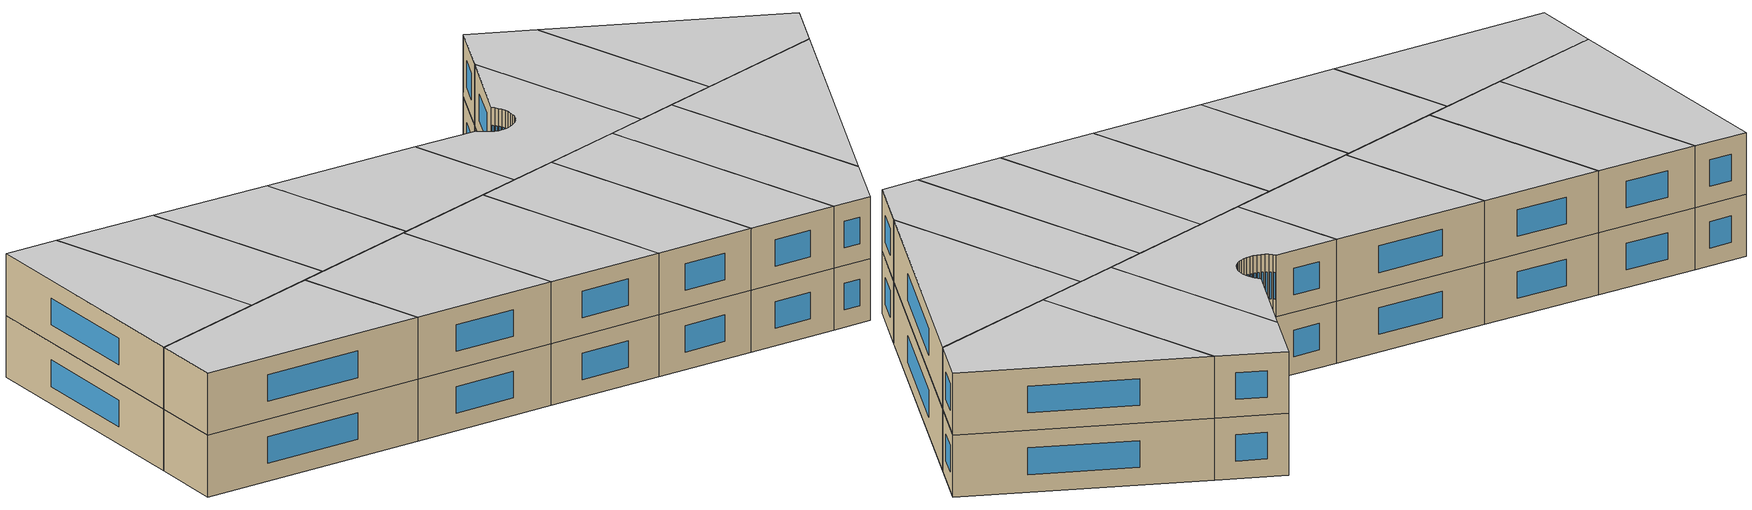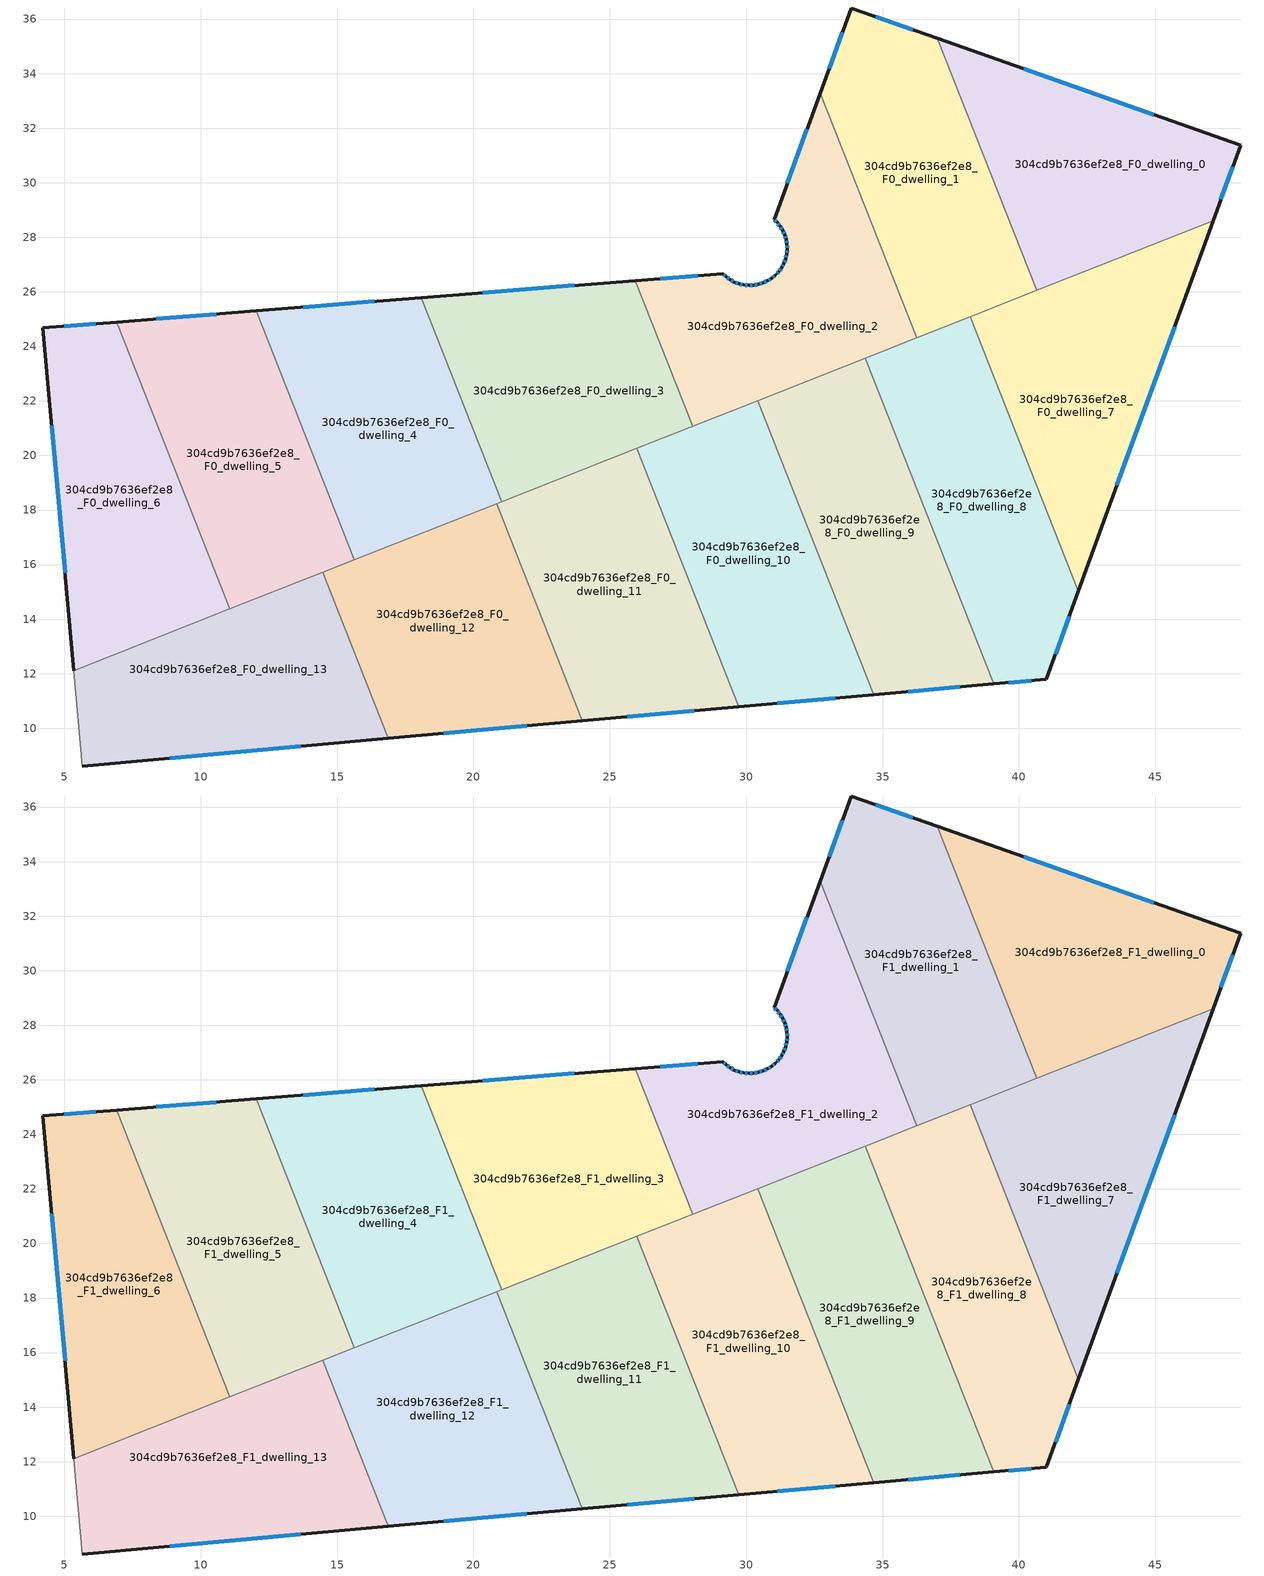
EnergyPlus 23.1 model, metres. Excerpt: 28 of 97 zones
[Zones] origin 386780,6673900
304cd9b7636ef2e8_F0_dwelling_0
 floor ground (EU_floor_Construction): 48.13,31.37 47.12,28.61 40.65,26.05 37,35.29 z0
 wall outside (EU_wall_Construction): 47.12,28.61 48.13,31.37 37,35.29 z0:3
 wall to 304cd9b7636ef2e8_F0_dwelling_1 (EU_wall_Construction): 37,35.29 40.65,26.05 z0:3
 wall to 304cd9b7636ef2e8_F0_dwelling_7 (EU_wall_Construction): 40.65,26.05 47.12,28.61 z0:3
 window (EU_Window_Construction): 44.95,32.49 40.18,34.17 / 47.41,29.4 47.84,30.58 z0.86:2.14
304cd9b7636ef2e8_F0_dwelling_1
 floor ground (EU_floor_Construction): 37,35.29 40.65,26.05 36.25,24.32 32.71,33.28 33.85,36.41 z0
 wall outside (EU_wall_Construction): 37,35.29 33.85,36.41 32.71,33.28 z0:3
 wall to 304cd9b7636ef2e8_F0_dwelling_2 (EU_wall_Construction): 32.71,33.28 36.25,24.32 z0:3
 wall to 304cd9b7636ef2e8_F0_dwelling_8 (EU_wall_Construction): 36.25,24.32 38.21,25.09 z0:3
 wall to 304cd9b7636ef2e8_F0_dwelling_7 (EU_wall_Construction): 38.21,25.09 40.65,26.05 z0:3
 window (EU_Window_Construction): 33.53,35.51 33.04,34.17 / 36.1,35.61 34.75,36.09 z0.86:2.14
304cd9b7636ef2e8_F0_dwelling_10
 floor ground (EU_floor_Construction): 30.42,22.01 34.68,11.23 29.74,10.78 25.99,20.26 z0
 wall outside (EU_wall_Construction): 29.74,10.78 34.68,11.23 z0:3
 wall to 304cd9b7636ef2e8_F0_dwelling_9 (EU_wall_Construction): 34.68,11.23 30.42,22.01 z0:3
 wall to 304cd9b7636ef2e8_F0_dwelling_11 (EU_wall_Construction): 25.99,20.26 29.74,10.78 z0:3
 wall to 304cd9b7636ef2e8_F0_dwelling_3 (EU_wall_Construction): 30.42,22.01 25.99,20.26 z0:3
 window (EU_Window_Construction): 31.15,10.91 33.27,11.1 z0.86:2.14
304cd9b7636ef2e8_F0_dwelling_11
 floor ground (EU_floor_Construction): 25.99,20.26 29.74,10.78 24,10.26 20.85,18.23 z0
 wall outside (EU_wall_Construction): 24,10.26 29.74,10.78 z0:3
 wall to 304cd9b7636ef2e8_F0_dwelling_12 (EU_wall_Construction): 20.85,18.23 24,10.26 z0:3
 wall to 304cd9b7636ef2e8_F0_dwelling_4 (EU_wall_Construction): 21.04,18.31 20.85,18.23 z0:3
 wall to 304cd9b7636ef2e8_F0_dwelling_3 (EU_wall_Construction): 25.99,20.26 21.04,18.31 z0:3
 window (EU_Window_Construction): 25.64,10.41 28.1,10.63 z0.86:2.14
304cd9b7636ef2e8_F0_dwelling_12
 floor ground (EU_floor_Construction): 20.85,18.23 24,10.26 16.87,9.62 14.47,15.71 z0
 wall outside (EU_wall_Construction): 16.87,9.62 24,10.26 z0:3
 wall to 304cd9b7636ef2e8_F0_dwelling_13 (EU_wall_Construction): 14.47,15.71 16.87,9.62 z0:3
 wall to 304cd9b7636ef2e8_F0_dwelling_5 (EU_wall_Construction): 15.64,16.18 14.47,15.71 z0:3
 wall to 304cd9b7636ef2e8_F0_dwelling_4 (EU_wall_Construction): 20.85,18.23 15.64,16.18 z0:3
 window (EU_Window_Construction): 18.91,9.81 21.96,10.08 z0.86:2.14
304cd9b7636ef2e8_F0_dwelling_13
 floor ground (EU_floor_Construction): 14.47,15.71 16.87,9.62 5.67,8.61 5.35,12.11 z0
 wall outside (EU_wall_Construction): 5.67,8.61 16.87,9.62 z0:3
 wall adiabatic (EU_wall_Construction): 5.35,12.11 5.67,8.61 z0:3
 wall to 304cd9b7636ef2e8_F0_dwelling_6 (EU_wall_Construction): 11.07,14.37 5.35,12.11 z0:3
 wall to 304cd9b7636ef2e8_F0_dwelling_5 (EU_wall_Construction): 14.47,15.71 11.07,14.37 z0:3
 window (EU_Window_Construction): 8.87,8.9 13.67,9.34 z0.86:2.14
304cd9b7636ef2e8_F0_dwelling_2
 floor ground (EU_floor_Construction): 32.71,33.28 36.25,24.32 28.05,21.08 25.94,26.41 29.14,26.67 29.27,26.54 29.41,26.44 29.57,26.36 29.74,26.29 29.91,26.25 30.09,26.24 30.27,26.24 30.45,26.27 30.62,26.33 30.78,26.4 30.93,26.5 31.07,26.61 31.12,26.66 31.2,26.74 31.3,26.88 31.38,27.04 31.45,27.21 31.49,27.39 31.5,27.56 31.5,27.74 31.47,27.92 31.41,28.09 31.34,28.25 31.25,28.41 31.13,28.54 31.02,28.65 z0
 wall outside (EU_wall_Construction): 32.71,33.28 31.02,28.65 31.13,28.54 31.25,28.41 31.34,28.25 31.41,28.09 31.47,27.92 31.5,27.74 31.5,27.56 31.49,27.39 31.45,27.21 31.38,27.04 31.3,26.88 31.2,26.74 31.12,26.66 31.07,26.61 30.93,26.5 30.78,26.4 30.62,26.33 30.45,26.27 30.27,26.24 30.09,26.24 29.91,26.25 29.74,26.29 29.57,26.36 29.41,26.44 29.27,26.54 29.14,26.67 25.94,26.41 z0:3
 wall to 304cd9b7636ef2e8_F0_dwelling_3 (EU_wall_Construction): 25.94,26.41 28.05,21.08 30.42,22.01 z0:3
 wall to 304cd9b7636ef2e8_F0_dwelling_9 (EU_wall_Construction): 30.42,22.01 34.37,23.57 z0:3
 wall to 304cd9b7636ef2e8_F0_dwelling_8 (EU_wall_Construction): 34.37,23.57 36.25,24.32 z0:3
 window (EU_Window_Construction): 30.04,26.24 29.97,26.25 / 30.22,26.24 30.14,26.24 / 30.4,26.26 30.32,26.25 / 30.57,26.31 30.5,26.29 / 30.74,26.38 30.67,26.35 / 30.89,26.47 30.83,26.43 / 31.03,26.58 30.97,26.53 / 31.18,26.72 31.15,26.68 / 31.27,26.84 31.22,26.78 / 31.36,27 31.32,26.93 / 31.43,27.16 31.4,27.09 / 31.47,27.34 31.46,27.26 / 31.5,27.51 31.49,27.44 / 31.5,27.69 31.5,27.62 / 31.48,27.87 31.49,27.79 / 31.43,28.04 31.45,27.97 / 31.36,28.21 31.39,28.14 / 31.27,28.36 31.31,28.3 / 31.16,28.5 31.21,28.45 / 31.05,28.62 31.1,28.57 / 32.23,31.96 31.51,29.97 / 28.23,26.59 26.86,26.48 / 29.23,26.58 29.18,26.63 / 29.37,26.47 29.31,26.52 / 29.53,26.38 29.46,26.42 / 29.69,26.31 29.62,26.34 / 29.87,26.27 29.79,26.28 z0.86:2.14
304cd9b7636ef2e8_F0_dwelling_3
 floor ground (EU_floor_Construction): 30.42,22.01 21.04,18.31 18.09,25.79 25.94,26.41 28.05,21.08 z0
 wall outside (EU_wall_Construction): 25.94,26.41 18.09,25.79 z0:3
 wall to 304cd9b7636ef2e8_F0_dwelling_4 (EU_wall_Construction): 18.09,25.79 21.04,18.31 z0:3
 window (EU_Window_Construction): 23.7,26.23 20.34,25.96 z0.86:2.14
304cd9b7636ef2e8_F0_dwelling_4
 floor ground (EU_floor_Construction): 18.09,25.79 21.04,18.31 15.64,16.18 12.04,25.3 z0
 wall outside (EU_wall_Construction): 18.09,25.79 12.04,25.3 z0:3
 wall to 304cd9b7636ef2e8_F0_dwelling_5 (EU_wall_Construction): 12.04,25.3 15.64,16.18 z0:3
 window (EU_Window_Construction): 16.36,25.65 13.77,25.44 z0.86:2.14
304cd9b7636ef2e8_F0_dwelling_5
 floor ground (EU_floor_Construction): 12.04,25.3 15.64,16.18 11.07,14.37 6.92,24.89 z0
 wall outside (EU_wall_Construction): 12.04,25.3 6.92,24.89 z0:3
 wall to 304cd9b7636ef2e8_F0_dwelling_6 (EU_wall_Construction): 6.92,24.89 11.07,14.37 z0:3
 window (EU_Window_Construction): 10.57,25.18 8.38,25.01 z0.86:2.14
304cd9b7636ef2e8_F0_dwelling_6
 floor ground (EU_floor_Construction): 6.92,24.89 11.07,14.37 5.35,12.11 4.22,24.68 z0
 wall outside (EU_wall_Construction): 6.92,24.89 4.22,24.68 5.35,12.11 z0:3
 window (EU_Window_Construction): 4.54,21.09 5.03,15.7 / 6.15,24.83 4.99,24.74 z0.86:2.14
304cd9b7636ef2e8_F0_dwelling_7
 floor ground (EU_floor_Construction): 47.12,28.61 42.18,15.02 38.21,25.09 z0
 wall outside (EU_wall_Construction): 42.18,15.02 47.12,28.61 z0:3
 wall to 304cd9b7636ef2e8_F0_dwelling_8 (EU_wall_Construction): 38.21,25.09 42.18,15.02 z0:3
 window (EU_Window_Construction): 43.59,18.9 45.71,24.73 z0.86:2.14
304cd9b7636ef2e8_F0_dwelling_8
 floor ground (EU_floor_Construction): 38.21,25.09 42.18,15.02 41.01,11.8 39.09,11.62 34.37,23.57 z0
 wall outside (EU_wall_Construction): 39.09,11.62 41.01,11.8 42.18,15.02 z0:3
 wall to 304cd9b7636ef2e8_F0_dwelling_9 (EU_wall_Construction): 34.37,23.57 39.09,11.62 z0:3
 window (EU_Window_Construction): 41.34,12.72 41.85,14.1 / 39.63,11.67 40.46,11.75 z0.86:2.14
304cd9b7636ef2e8_F0_dwelling_9
 floor ground (EU_floor_Construction): 34.37,23.57 39.09,11.62 34.68,11.23 30.42,22.01 z0
 wall outside (EU_wall_Construction): 34.68,11.23 39.09,11.62 z0:3
 window (EU_Window_Construction): 35.94,11.34 37.83,11.51 z0.86:2.14
304cd9b7636ef2e8_F1_dwelling_0
 floor to 304cd9b7636ef2e8_F0_dwelling_0 (EU_floor_Construction): 48.13,31.37 47.12,28.61 40.65,26.05 37,35.29 z3
 wall outside (EU_wall_Construction): 47.12,28.61 48.13,31.37 37,35.29 z3:6
 wall to 304cd9b7636ef2e8_F1_dwelling_1 (EU_wall_Construction): 37,35.29 40.65,26.05 z3:6
 wall to 304cd9b7636ef2e8_F1_dwelling_7 (EU_wall_Construction): 40.65,26.05 47.12,28.61 z3:6
 window (EU_Window_Construction): 44.95,32.49 40.18,34.17 / 47.41,29.4 47.84,30.58 z3.86:5.14
 ceiling to 304cd9b7636ef2e8_F2_dwelling_0 (EU_floor_Construction): 47.12,28.61 48.13,31.37 37,35.29 40.65,26.05 z6
304cd9b7636ef2e8_F1_dwelling_1
 floor to 304cd9b7636ef2e8_F0_dwelling_1 (EU_floor_Construction): 37,35.29 40.65,26.05 36.25,24.32 32.71,33.28 33.85,36.41 z3
 wall outside (EU_wall_Construction): 37,35.29 33.85,36.41 32.71,33.28 z3:6
 wall to 304cd9b7636ef2e8_F1_dwelling_2 (EU_wall_Construction): 32.71,33.28 36.25,24.32 z3:6
 wall to 304cd9b7636ef2e8_F1_dwelling_8 (EU_wall_Construction): 36.25,24.32 38.21,25.09 z3:6
 wall to 304cd9b7636ef2e8_F1_dwelling_7 (EU_wall_Construction): 38.21,25.09 40.65,26.05 z3:6
 window (EU_Window_Construction): 33.53,35.51 33.04,34.17 / 36.1,35.61 34.75,36.09 z3.86:5.14
 ceiling to 304cd9b7636ef2e8_F2_dwelling_1 (EU_floor_Construction): 40.65,26.05 37,35.29 33.85,36.41 32.71,33.28 36.25,24.32 z6
304cd9b7636ef2e8_F1_dwelling_10
 floor to 304cd9b7636ef2e8_F0_dwelling_10 (EU_floor_Construction): 30.42,22.01 34.68,11.23 29.74,10.78 25.99,20.26 z3
 wall outside (EU_wall_Construction): 29.74,10.78 34.68,11.23 z3:6
 wall to 304cd9b7636ef2e8_F1_dwelling_9 (EU_wall_Construction): 34.68,11.23 30.42,22.01 z3:6
 wall to 304cd9b7636ef2e8_F1_dwelling_11 (EU_wall_Construction): 25.99,20.26 29.74,10.78 z3:6
 wall to 304cd9b7636ef2e8_F1_dwelling_3 (EU_wall_Construction): 30.42,22.01 25.99,20.26 z3:6
 window (EU_Window_Construction): 31.15,10.91 33.27,11.1 z3.86:5.14
 ceiling to 304cd9b7636ef2e8_F2_dwelling_10 (EU_floor_Construction): 34.68,11.23 30.42,22.01 25.99,20.26 29.74,10.78 z6
304cd9b7636ef2e8_F1_dwelling_11
 floor to 304cd9b7636ef2e8_F0_dwelling_11 (EU_floor_Construction): 25.99,20.26 29.74,10.78 24,10.26 20.85,18.23 z3
 wall outside (EU_wall_Construction): 24,10.26 29.74,10.78 z3:6
 wall to 304cd9b7636ef2e8_F1_dwelling_12 (EU_wall_Construction): 20.85,18.23 24,10.26 z3:6
 wall to 304cd9b7636ef2e8_F1_dwelling_4 (EU_wall_Construction): 21.04,18.31 20.85,18.23 z3:6
 wall to 304cd9b7636ef2e8_F1_dwelling_3 (EU_wall_Construction): 25.99,20.26 21.04,18.31 z3:6
 window (EU_Window_Construction): 25.64,10.41 28.1,10.63 z3.86:5.14
 ceiling to 304cd9b7636ef2e8_F2_dwelling_11 (EU_floor_Construction): 29.74,10.78 25.99,20.26 20.85,18.23 24,10.26 z6
304cd9b7636ef2e8_F1_dwelling_12
 floor to 304cd9b7636ef2e8_F0_dwelling_12 (EU_floor_Construction): 20.85,18.23 24,10.26 16.87,9.62 14.47,15.71 z3
 wall outside (EU_wall_Construction): 16.87,9.62 24,10.26 z3:6
 wall to 304cd9b7636ef2e8_F1_dwelling_13 (EU_wall_Construction): 14.47,15.71 16.87,9.62 z3:6
 wall to 304cd9b7636ef2e8_F1_dwelling_5 (EU_wall_Construction): 15.64,16.18 14.47,15.71 z3:6
 wall to 304cd9b7636ef2e8_F1_dwelling_4 (EU_wall_Construction): 20.85,18.23 15.64,16.18 z3:6
 window (EU_Window_Construction): 18.91,9.81 21.96,10.08 z3.86:5.14
 ceiling to 304cd9b7636ef2e8_F2_dwelling_12 (EU_floor_Construction): 24,10.26 20.85,18.23 14.47,15.71 16.87,9.62 z6
304cd9b7636ef2e8_F1_dwelling_13
 floor to 304cd9b7636ef2e8_F0_dwelling_13 (EU_floor_Construction): 14.47,15.71 16.87,9.62 5.67,8.61 5.35,12.11 z3
 wall outside (EU_wall_Construction): 5.67,8.61 16.87,9.62 z3:6
 wall adiabatic (EU_wall_Construction): 5.35,12.11 5.67,8.61 z3:6
 wall to 304cd9b7636ef2e8_F1_dwelling_6 (EU_wall_Construction): 11.07,14.37 5.35,12.11 z3:6
 wall to 304cd9b7636ef2e8_F1_dwelling_5 (EU_wall_Construction): 14.47,15.71 11.07,14.37 z3:6
 window (EU_Window_Construction): 8.87,8.9 13.67,9.34 z3.86:5.14
 ceiling to 304cd9b7636ef2e8_F2_dwelling_13 (EU_floor_Construction): 16.87,9.62 14.47,15.71 5.35,12.11 5.67,8.61 z6
304cd9b7636ef2e8_F1_dwelling_2
 floor to 304cd9b7636ef2e8_F0_dwelling_2 (EU_floor_Construction): 32.71,33.28 36.25,24.32 28.05,21.08 25.94,26.41 29.14,26.67 29.27,26.54 29.41,26.44 29.57,26.36 29.74,26.29 29.91,26.25 30.09,26.24 30.27,26.24 30.45,26.27 30.62,26.33 30.78,26.4 30.93,26.5 31.07,26.61 31.12,26.66 31.2,26.74 31.3,26.88 31.38,27.04 31.45,27.21 31.49,27.39 31.5,27.56 31.5,27.74 31.47,27.92 31.41,28.09 31.34,28.25 31.25,28.41 31.13,28.54 31.02,28.65 z3
 wall outside (EU_wall_Construction): 32.71,33.28 31.02,28.65 31.13,28.54 31.25,28.41 31.34,28.25 31.41,28.09 31.47,27.92 31.5,27.74 31.5,27.56 31.49,27.39 31.45,27.21 31.38,27.04 31.3,26.88 31.2,26.74 31.12,26.66 31.07,26.61 30.93,26.5 30.78,26.4 30.62,26.33 30.45,26.27 30.27,26.24 30.09,26.24 29.91,26.25 29.74,26.29 29.57,26.36 29.41,26.44 29.27,26.54 29.14,26.67 25.94,26.41 z3:6
 wall to 304cd9b7636ef2e8_F1_dwelling_3 (EU_wall_Construction): 25.94,26.41 28.05,21.08 30.42,22.01 z3:6
 wall to 304cd9b7636ef2e8_F1_dwelling_9 (EU_wall_Construction): 30.42,22.01 34.37,23.57 z3:6
 wall to 304cd9b7636ef2e8_F1_dwelling_8 (EU_wall_Construction): 34.37,23.57 36.25,24.32 z3:6
 window (EU_Window_Construction): 30.04,26.24 29.97,26.25 / 30.22,26.24 30.14,26.24 / 30.4,26.26 30.32,26.25 / 30.57,26.31 30.5,26.29 / 30.74,26.38 30.67,26.35 / 30.89,26.47 30.83,26.43 / 31.03,26.58 30.97,26.53 / 31.18,26.72 31.15,26.68 / 31.27,26.84 31.22,26.78 / 31.36,27 31.32,26.93 / 31.43,27.16 31.4,27.09 / 31.47,27.34 31.46,27.26 / 31.5,27.51 31.49,27.44 / 31.5,27.69 31.5,27.62 / 31.48,27.87 31.49,27.79 / 31.43,28.04 31.45,27.97 / 31.36,28.21 31.39,28.14 / 31.27,28.36 31.31,28.3 / 31.16,28.5 31.21,28.45 / 31.05,28.62 31.1,28.57 / 32.23,31.96 31.51,29.97 / 28.23,26.59 26.86,26.48 / 29.23,26.58 29.18,26.63 / 29.37,26.47 29.31,26.52 / 29.53,26.38 29.46,26.42 / 29.69,26.31 29.62,26.34 / 29.87,26.27 29.79,26.28 z3.86:5.14
 ceiling to 304cd9b7636ef2e8_F2_dwelling_2 (EU_floor_Construction): 36.25,24.32 32.71,33.28 31.02,28.65 31.13,28.54 31.25,28.41 31.34,28.25 31.41,28.09 31.47,27.92 31.5,27.74 31.5,27.56 31.49,27.39 31.45,27.21 31.38,27.04 31.3,26.88 31.2,26.74 31.12,26.66 31.07,26.61 30.93,26.5 30.78,26.4 30.62,26.33 30.45,26.27 30.27,26.24 30.09,26.24 29.91,26.25 29.74,26.29 29.57,26.36 29.41,26.44 29.27,26.54 29.14,26.67 25.94,26.41 28.05,21.08 z6
304cd9b7636ef2e8_F1_dwelling_3
 floor to 304cd9b7636ef2e8_F0_dwelling_3 (EU_floor_Construction): 30.42,22.01 21.04,18.31 18.09,25.79 25.94,26.41 28.05,21.08 z3
 wall outside (EU_wall_Construction): 25.94,26.41 18.09,25.79 z3:6
 wall to 304cd9b7636ef2e8_F1_dwelling_4 (EU_wall_Construction): 18.09,25.79 21.04,18.31 z3:6
 window (EU_Window_Construction): 23.7,26.23 20.34,25.96 z3.86:5.14
 ceiling to 304cd9b7636ef2e8_F2_dwelling_3 (EU_floor_Construction): 28.05,21.08 25.94,26.41 18.09,25.79 21.04,18.31 30.42,22.01 z6
304cd9b7636ef2e8_F1_dwelling_4
 floor to 304cd9b7636ef2e8_F0_dwelling_4 (EU_floor_Construction): 18.09,25.79 21.04,18.31 15.64,16.18 12.04,25.3 z3
 wall outside (EU_wall_Construction): 18.09,25.79 12.04,25.3 z3:6
 wall to 304cd9b7636ef2e8_F1_dwelling_5 (EU_wall_Construction): 12.04,25.3 15.64,16.18 z3:6
 window (EU_Window_Construction): 16.36,25.65 13.77,25.44 z3.86:5.14
 ceiling to 304cd9b7636ef2e8_F2_dwelling_4 (EU_floor_Construction): 21.04,18.31 18.09,25.79 12.04,25.3 15.64,16.18 z6
304cd9b7636ef2e8_F1_dwelling_5
 floor to 304cd9b7636ef2e8_F0_dwelling_5 (EU_floor_Construction): 12.04,25.3 15.64,16.18 11.07,14.37 6.92,24.89 z3
 wall outside (EU_wall_Construction): 12.04,25.3 6.92,24.89 z3:6
 wall to 304cd9b7636ef2e8_F1_dwelling_6 (EU_wall_Construction): 6.92,24.89 11.07,14.37 z3:6
 window (EU_Window_Construction): 10.57,25.18 8.38,25.01 z3.86:5.14
 ceiling to 304cd9b7636ef2e8_F2_dwelling_5 (EU_floor_Construction): 15.64,16.18 12.04,25.3 6.92,24.89 11.07,14.37 z6
304cd9b7636ef2e8_F1_dwelling_6
 floor to 304cd9b7636ef2e8_F0_dwelling_6 (EU_floor_Construction): 6.92,24.89 11.07,14.37 5.35,12.11 4.22,24.68 z3
 wall outside (EU_wall_Construction): 6.92,24.89 4.22,24.68 5.35,12.11 z3:6
 window (EU_Window_Construction): 4.54,21.09 5.03,15.7 / 6.15,24.83 4.99,24.74 z3.86:5.14
 ceiling to 304cd9b7636ef2e8_F2_dwelling_6 (EU_floor_Construction): 11.07,14.37 6.92,24.89 4.22,24.68 5.35,12.11 z6
304cd9b7636ef2e8_F1_dwelling_7
 floor to 304cd9b7636ef2e8_F0_dwelling_7 (EU_floor_Construction): 47.12,28.61 42.18,15.02 38.21,25.09 z3
 wall outside (EU_wall_Construction): 42.18,15.02 47.12,28.61 z3:6
 wall to 304cd9b7636ef2e8_F1_dwelling_8 (EU_wall_Construction): 38.21,25.09 42.18,15.02 z3:6
 window (EU_Window_Construction): 43.59,18.9 45.71,24.73 z3.86:5.14
 ceiling to 304cd9b7636ef2e8_F2_dwelling_7 (EU_floor_Construction): 42.18,15.02 47.12,28.61 38.21,25.09 z6
304cd9b7636ef2e8_F1_dwelling_8
 floor to 304cd9b7636ef2e8_F0_dwelling_8 (EU_floor_Construction): 38.21,25.09 42.18,15.02 41.01,11.8 39.09,11.62 34.37,23.57 z3
 wall outside (EU_wall_Construction): 39.09,11.62 41.01,11.8 42.18,15.02 z3:6
 wall to 304cd9b7636ef2e8_F1_dwelling_9 (EU_wall_Construction): 34.37,23.57 39.09,11.62 z3:6
 window (EU_Window_Construction): 41.34,12.72 41.85,14.1 / 39.63,11.67 40.46,11.75 z3.86:5.14
 ceiling to 304cd9b7636ef2e8_F2_dwelling_8 (EU_floor_Construction): 41.01,11.8 42.18,15.02 38.21,25.09 34.37,23.57 39.09,11.62 z6
304cd9b7636ef2e8_F1_dwelling_9
 floor to 304cd9b7636ef2e8_F0_dwelling_9 (EU_floor_Construction): 34.37,23.57 39.09,11.62 34.68,11.23 30.42,22.01 z3
 wall outside (EU_wall_Construction): 34.68,11.23 39.09,11.62 z3:6
 window (EU_Window_Construction): 35.94,11.34 37.83,11.51 z3.86:5.14
 ceiling to 304cd9b7636ef2e8_F2_dwelling_9 (EU_floor_Construction): 39.09,11.62 34.37,23.57 30.42,22.01 34.68,11.23 z6
[Building]
EU S2 Campaign: North Axis=0; Terrain=City; Solar Distribution=FullExterior
[Site:Location]
Helsinki-Vantaa.AP: Latitude=60.317; Longitude=24.963; Time Zone=2; Elevation=54.6
[SizingPeriod:WeatherFileDays]
AnnualSizingPeriod: Begin Month=1; Begin Day of Month=1; End Month=12; End Day of Month=31; Day of Week for Start Day=Monday; Use Weather File Daylight Saving Period=No; Use Weather File Rain and Snow Indicators=No
[MATERIAL]
EU_InternalMass_Material: Roughness=MediumRough; Thickness=0.1; Conductivity=1; Density=1800; Specific Heat=900; Thermal Absorptance=0.9; Solar Absorptance=0.7; Visible Absorptance=0.7
[MATERIAL:NOMASS] Roughness=MediumRough; Thermal Absorptance=0.9; Solar Absorptance=0.7; Visible Absorptance=0.7
Name | Thermal Resistance
EU_wall_NoMass | 1.10183
EU_floor_NoMass | 1.70606
[WINDOWMATERIAL:SIMPLEGLAZINGSYSTEM]
EU_Window_SimpleGlazing: UFactor=3.11035; Solar Heat Gain Coefficient=0.8; Visible Transmittance=0.8
[CONSTRUCTION]
EU_wall_Construction: EU_wall_NoMass
EU_floor_Construction: EU_floor_NoMass
EU_Window_Construction: EU_Window_SimpleGlazing
EU_InternalMass_Construction: EU_InternalMass_Material
[ZONE] Type=1; Multiplier=1; Ceiling Height=autocalculate; Floor Area=autocalculate; Part of Total Floor Area=Yes
Name | Volume
304cd9b7636ef2e8_F0_dwelling_0; 304cd9b7636ef2e8_F1_dwelling_0 | 155.597
304cd9b7636ef2e8_F0_dwelling_1; 304cd9b7636ef2e8_F1_dwelling_1 | 155.562
304cd9b7636ef2e8_F0_dwelling_10; 304cd9b7636ef2e8_F1_dwelling_10; 304cd9b7636ef2e8_F0_dwelling_11; 304cd9b7636ef2e8_F1_dwelling_11 | 155.574
304cd9b7636ef2e8_F0_dwelling_12; 304cd9b7636ef2e8_F1_dwelling_12 | 155.595
304cd9b7636ef2e8_F0_dwelling_13; 304cd9b7636ef2e8_F1_dwelling_13; 304cd9b7636ef2e8_F0_dwelling_4; 304cd9b7636ef2e8_F1_dwelling_4 | 155.571
304cd9b7636ef2e8_F0_dwelling_2; 304cd9b7636ef2e8_F1_dwelling_2 | 155.565
304cd9b7636ef2e8_F0_dwelling_3; 304cd9b7636ef2e8_F1_dwelling_3; 304cd9b7636ef2e8_F0_dwelling_7; 304cd9b7636ef2e8_F1_dwelling_7 | 155.598
304cd9b7636ef2e8_F0_dwelling_5; 304cd9b7636ef2e8_F1_dwelling_5 | 155.585
304cd9b7636ef2e8_F0_dwelling_6; 304cd9b7636ef2e8_F1_dwelling_6 | 155.581
304cd9b7636ef2e8_F0_dwelling_8; 304cd9b7636ef2e8_F1_dwelling_8 | 155.556
304cd9b7636ef2e8_F0_dwelling_9; 304cd9b7636ef2e8_F1_dwelling_9 | 155.594
[INTERNALMASS] Construction=EU_InternalMass_Construction
Name | Zone or ZoneList | Surface Area
304cd9b7636ef2e8_F0_dwelling_0_EU_InternalMass | 304cd9b7636ef2e8_F0_dwelling_0 | 51.8656
304cd9b7636ef2e8_F0_dwelling_1_EU_InternalMass | 304cd9b7636ef2e8_F0_dwelling_1 | 51.8542
304cd9b7636ef2e8_F0_dwelling_2_EU_InternalMass | 304cd9b7636ef2e8_F0_dwelling_2 | 51.8551
304cd9b7636ef2e8_F0_dwelling_3_EU_InternalMass | 304cd9b7636ef2e8_F0_dwelling_3 | 51.8666
304cd9b7636ef2e8_F0_dwelling_4_EU_InternalMass | 304cd9b7636ef2e8_F0_dwelling_4 | 51.8569
304cd9b7636ef2e8_F0_dwelling_5_EU_InternalMass | 304cd9b7636ef2e8_F0_dwelling_5 | 51.8614
304cd9b7636ef2e8_F0_dwelling_6_EU_InternalMass | 304cd9b7636ef2e8_F0_dwelling_6 | 51.8604
304cd9b7636ef2e8_F0_dwelling_7_EU_InternalMass | 304cd9b7636ef2e8_F0_dwelling_7 | 51.866
304cd9b7636ef2e8_F0_dwelling_8_EU_InternalMass | 304cd9b7636ef2e8_F0_dwelling_8 | 51.8522
304cd9b7636ef2e8_F0_dwelling_9_EU_InternalMass | 304cd9b7636ef2e8_F0_dwelling_9 | 51.865
304cd9b7636ef2e8_F0_dwelling_10_EU_InternalMass | 304cd9b7636ef2e8_F0_dwelling_10 | 51.8577
304cd9b7636ef2e8_F0_dwelling_11_EU_InternalMass | 304cd9b7636ef2e8_F0_dwelling_11 | 51.8579
304cd9b7636ef2e8_F0_dwelling_12_EU_InternalMass | 304cd9b7636ef2e8_F0_dwelling_12 | 51.8647
304cd9b7636ef2e8_F0_dwelling_13_EU_InternalMass | 304cd9b7636ef2e8_F0_dwelling_13 | 51.8572
304cd9b7636ef2e8_F1_dwelling_0_EU_InternalMass | 304cd9b7636ef2e8_F1_dwelling_0 | 51.8656
304cd9b7636ef2e8_F1_dwelling_1_EU_InternalMass | 304cd9b7636ef2e8_F1_dwelling_1 | 51.8542
304cd9b7636ef2e8_F1_dwelling_2_EU_InternalMass | 304cd9b7636ef2e8_F1_dwelling_2 | 51.8551
304cd9b7636ef2e8_F1_dwelling_3_EU_InternalMass | 304cd9b7636ef2e8_F1_dwelling_3 | 51.8666
304cd9b7636ef2e8_F1_dwelling_4_EU_InternalMass | 304cd9b7636ef2e8_F1_dwelling_4 | 51.8569
304cd9b7636ef2e8_F1_dwelling_5_EU_InternalMass | 304cd9b7636ef2e8_F1_dwelling_5 | 51.8614
304cd9b7636ef2e8_F1_dwelling_6_EU_InternalMass | 304cd9b7636ef2e8_F1_dwelling_6 | 51.8604
304cd9b7636ef2e8_F1_dwelling_7_EU_InternalMass | 304cd9b7636ef2e8_F1_dwelling_7 | 51.866
304cd9b7636ef2e8_F1_dwelling_8_EU_InternalMass | 304cd9b7636ef2e8_F1_dwelling_8 | 51.8522
304cd9b7636ef2e8_F1_dwelling_9_EU_InternalMass | 304cd9b7636ef2e8_F1_dwelling_9 | 51.865
304cd9b7636ef2e8_F1_dwelling_10_EU_InternalMass | 304cd9b7636ef2e8_F1_dwelling_10 | 51.8577
304cd9b7636ef2e8_F1_dwelling_11_EU_InternalMass | 304cd9b7636ef2e8_F1_dwelling_11 | 51.8579
304cd9b7636ef2e8_F1_dwelling_12_EU_InternalMass | 304cd9b7636ef2e8_F1_dwelling_12 | 51.8647
304cd9b7636ef2e8_F1_dwelling_13_EU_InternalMass | 304cd9b7636ef2e8_F1_dwelling_13 | 51.8572
[OTHEREQUIPMENT] Fuel Type=Electricity; Design Level Calculation Method=Watts/Area; Power per Zone Floor Area=1; Fraction Latent=0; Fraction Radiant=0; Fraction Lost=0; Carbon Dioxide Generation Rate=0; EndUse Subcategory=EU_Step8_InternalGains
Name | Zone or ZoneList or Space or SpaceList | Schedule
EU_Step8_InternalGain_304cd9b7636ef2e8_F0_dwelling_0_f000 | 304cd9b7636ef2e8_F0_dwelling_0 | EU_Step8_GainSchedule_304cd9b7636ef2e8_F0_dwelling_0_f000
EU_Step8_InternalGain_304cd9b7636ef2e8_F0_dwelling_1_f000 | 304cd9b7636ef2e8_F0_dwelling_1 | EU_Step8_GainSchedule_304cd9b7636ef2e8_F0_dwelling_1_f000
EU_Step8_InternalGain_304cd9b7636ef2e8_F0_dwelling_2_f000 | 304cd9b7636ef2e8_F0_dwelling_2 | EU_Step8_GainSchedule_304cd9b7636ef2e8_F0_dwelling_2_f000
EU_Step8_InternalGain_304cd9b7636ef2e8_F0_dwelling_3_f000 | 304cd9b7636ef2e8_F0_dwelling_3 | EU_Step8_GainSchedule_304cd9b7636ef2e8_F0_dwelling_3_f000
EU_Step8_InternalGain_304cd9b7636ef2e8_F0_dwelling_4_f000 | 304cd9b7636ef2e8_F0_dwelling_4 | EU_Step8_GainSchedule_304cd9b7636ef2e8_F0_dwelling_4_f000
EU_Step8_InternalGain_304cd9b7636ef2e8_F0_dwelling_5_f000 | 304cd9b7636ef2e8_F0_dwelling_5 | EU_Step8_GainSchedule_304cd9b7636ef2e8_F0_dwelling_5_f000
EU_Step8_InternalGain_304cd9b7636ef2e8_F0_dwelling_6_f000 | 304cd9b7636ef2e8_F0_dwelling_6 | EU_Step8_GainSchedule_304cd9b7636ef2e8_F0_dwelling_6_f000
EU_Step8_InternalGain_304cd9b7636ef2e8_F0_dwelling_7_f000 | 304cd9b7636ef2e8_F0_dwelling_7 | EU_Step8_GainSchedule_304cd9b7636ef2e8_F0_dwelling_7_f000
EU_Step8_InternalGain_304cd9b7636ef2e8_F0_dwelling_8_f000 | 304cd9b7636ef2e8_F0_dwelling_8 | EU_Step8_GainSchedule_304cd9b7636ef2e8_F0_dwelling_8_f000
EU_Step8_InternalGain_304cd9b7636ef2e8_F0_dwelling_9_f000 | 304cd9b7636ef2e8_F0_dwelling_9 | EU_Step8_GainSchedule_304cd9b7636ef2e8_F0_dwelling_9_f000
EU_Step8_InternalGain_304cd9b7636ef2e8_F0_dwelling_10_f000 | 304cd9b7636ef2e8_F0_dwelling_10 | EU_Step8_GainSchedule_304cd9b7636ef2e8_F0_dwelling_10_f000
EU_Step8_InternalGain_304cd9b7636ef2e8_F0_dwelling_11_f000 | 304cd9b7636ef2e8_F0_dwelling_11 | EU_Step8_GainSchedule_304cd9b7636ef2e8_F0_dwelling_11_f000
EU_Step8_InternalGain_304cd9b7636ef2e8_F0_dwelling_12_f000 | 304cd9b7636ef2e8_F0_dwelling_12 | EU_Step8_GainSchedule_304cd9b7636ef2e8_F0_dwelling_12_f000
EU_Step8_InternalGain_304cd9b7636ef2e8_F0_dwelling_13_f000 | 304cd9b7636ef2e8_F0_dwelling_13 | EU_Step8_GainSchedule_304cd9b7636ef2e8_F0_dwelling_13_f000
EU_Step8_InternalGain_304cd9b7636ef2e8_F1_dwelling_0_f000 | 304cd9b7636ef2e8_F1_dwelling_0 | EU_Step8_GainSchedule_304cd9b7636ef2e8_F1_dwelling_0_f000
EU_Step8_InternalGain_304cd9b7636ef2e8_F1_dwelling_1_f000 | 304cd9b7636ef2e8_F1_dwelling_1 | EU_Step8_GainSchedule_304cd9b7636ef2e8_F1_dwelling_1_f000
EU_Step8_InternalGain_304cd9b7636ef2e8_F1_dwelling_2_f000 | 304cd9b7636ef2e8_F1_dwelling_2 | EU_Step8_GainSchedule_304cd9b7636ef2e8_F1_dwelling_2_f000
EU_Step8_InternalGain_304cd9b7636ef2e8_F1_dwelling_3_f000 | 304cd9b7636ef2e8_F1_dwelling_3 | EU_Step8_GainSchedule_304cd9b7636ef2e8_F1_dwelling_3_f000
EU_Step8_InternalGain_304cd9b7636ef2e8_F1_dwelling_4_f000 | 304cd9b7636ef2e8_F1_dwelling_4 | EU_Step8_GainSchedule_304cd9b7636ef2e8_F1_dwelling_4_f000
EU_Step8_InternalGain_304cd9b7636ef2e8_F1_dwelling_5_f000 | 304cd9b7636ef2e8_F1_dwelling_5 | EU_Step8_GainSchedule_304cd9b7636ef2e8_F1_dwelling_5_f000
EU_Step8_InternalGain_304cd9b7636ef2e8_F1_dwelling_6_f000 | 304cd9b7636ef2e8_F1_dwelling_6 | EU_Step8_GainSchedule_304cd9b7636ef2e8_F1_dwelling_6_f000
EU_Step8_InternalGain_304cd9b7636ef2e8_F1_dwelling_7_f000 | 304cd9b7636ef2e8_F1_dwelling_7 | EU_Step8_GainSchedule_304cd9b7636ef2e8_F1_dwelling_7_f000
EU_Step8_InternalGain_304cd9b7636ef2e8_F1_dwelling_8_f000 | 304cd9b7636ef2e8_F1_dwelling_8 | EU_Step8_GainSchedule_304cd9b7636ef2e8_F1_dwelling_8_f000
EU_Step8_InternalGain_304cd9b7636ef2e8_F1_dwelling_9_f000 | 304cd9b7636ef2e8_F1_dwelling_9 | EU_Step8_GainSchedule_304cd9b7636ef2e8_F1_dwelling_9_f000
EU_Step8_InternalGain_304cd9b7636ef2e8_F1_dwelling_10_f000 | 304cd9b7636ef2e8_F1_dwelling_10 | EU_Step8_GainSchedule_304cd9b7636ef2e8_F1_dwelling_10_f000
EU_Step8_InternalGain_304cd9b7636ef2e8_F1_dwelling_11_f000 | 304cd9b7636ef2e8_F1_dwelling_11 | EU_Step8_GainSchedule_304cd9b7636ef2e8_F1_dwelling_11_f000
EU_Step8_InternalGain_304cd9b7636ef2e8_F1_dwelling_12_f000 | 304cd9b7636ef2e8_F1_dwelling_12 | EU_Step8_GainSchedule_304cd9b7636ef2e8_F1_dwelling_12_f000
EU_Step8_InternalGain_304cd9b7636ef2e8_F1_dwelling_13_f000 | 304cd9b7636ef2e8_F1_dwelling_13 | EU_Step8_GainSchedule_304cd9b7636ef2e8_F1_dwelling_13_f000
[ZONEVENTILATION:DESIGNFLOWRATE] Schedule=EU_AlwaysOn; Design Flow Rate Calculation Method=AirChanges/Hour; Air Changes per Hour=0.756316; Ventilation Type=Natural; Fan Pressure Rise=0; Fan Total Efficiency=1; Constant Term Coefficient=1; Temperature Term Coefficient=0; Velocity Term Coefficient=0; Velocity Squared Term Coefficient=0; Minimum Indoor Temperature=-100; Maximum Indoor Temperature=100; Delta Temperature=-100; Minimum Outdoor Temperature=-100; Maximum Outdoor Temperature=100; Maximum Wind Speed=40
Name | Zone or ZoneList or Space or SpaceList
EU_ConstantAir_304cd9b7636ef2e8_F0_dwelling_0 | 304cd9b7636ef2e8_F0_dwelling_0
EU_ConstantAir_304cd9b7636ef2e8_F0_dwelling_1 | 304cd9b7636ef2e8_F0_dwelling_1
EU_ConstantAir_304cd9b7636ef2e8_F0_dwelling_2 | 304cd9b7636ef2e8_F0_dwelling_2
EU_ConstantAir_304cd9b7636ef2e8_F0_dwelling_3 | 304cd9b7636ef2e8_F0_dwelling_3
EU_ConstantAir_304cd9b7636ef2e8_F0_dwelling_4 | 304cd9b7636ef2e8_F0_dwelling_4
EU_ConstantAir_304cd9b7636ef2e8_F0_dwelling_5 | 304cd9b7636ef2e8_F0_dwelling_5
EU_ConstantAir_304cd9b7636ef2e8_F0_dwelling_6 | 304cd9b7636ef2e8_F0_dwelling_6
EU_ConstantAir_304cd9b7636ef2e8_F0_dwelling_7 | 304cd9b7636ef2e8_F0_dwelling_7
EU_ConstantAir_304cd9b7636ef2e8_F0_dwelling_8 | 304cd9b7636ef2e8_F0_dwelling_8
EU_ConstantAir_304cd9b7636ef2e8_F0_dwelling_9 | 304cd9b7636ef2e8_F0_dwelling_9
EU_ConstantAir_304cd9b7636ef2e8_F0_dwelling_10 | 304cd9b7636ef2e8_F0_dwelling_10
EU_ConstantAir_304cd9b7636ef2e8_F0_dwelling_11 | 304cd9b7636ef2e8_F0_dwelling_11
EU_ConstantAir_304cd9b7636ef2e8_F0_dwelling_12 | 304cd9b7636ef2e8_F0_dwelling_12
EU_ConstantAir_304cd9b7636ef2e8_F0_dwelling_13 | 304cd9b7636ef2e8_F0_dwelling_13
EU_ConstantAir_304cd9b7636ef2e8_F1_dwelling_0 | 304cd9b7636ef2e8_F1_dwelling_0
EU_ConstantAir_304cd9b7636ef2e8_F1_dwelling_1 | 304cd9b7636ef2e8_F1_dwelling_1
EU_ConstantAir_304cd9b7636ef2e8_F1_dwelling_2 | 304cd9b7636ef2e8_F1_dwelling_2
EU_ConstantAir_304cd9b7636ef2e8_F1_dwelling_3 | 304cd9b7636ef2e8_F1_dwelling_3
EU_ConstantAir_304cd9b7636ef2e8_F1_dwelling_4 | 304cd9b7636ef2e8_F1_dwelling_4
EU_ConstantAir_304cd9b7636ef2e8_F1_dwelling_5 | 304cd9b7636ef2e8_F1_dwelling_5
EU_ConstantAir_304cd9b7636ef2e8_F1_dwelling_6 | 304cd9b7636ef2e8_F1_dwelling_6
EU_ConstantAir_304cd9b7636ef2e8_F1_dwelling_7 | 304cd9b7636ef2e8_F1_dwelling_7
EU_ConstantAir_304cd9b7636ef2e8_F1_dwelling_8 | 304cd9b7636ef2e8_F1_dwelling_8
EU_ConstantAir_304cd9b7636ef2e8_F1_dwelling_9 | 304cd9b7636ef2e8_F1_dwelling_9
EU_ConstantAir_304cd9b7636ef2e8_F1_dwelling_10 | 304cd9b7636ef2e8_F1_dwelling_10
EU_ConstantAir_304cd9b7636ef2e8_F1_dwelling_11 | 304cd9b7636ef2e8_F1_dwelling_11
EU_ConstantAir_304cd9b7636ef2e8_F1_dwelling_12 | 304cd9b7636ef2e8_F1_dwelling_12
EU_ConstantAir_304cd9b7636ef2e8_F1_dwelling_13 | 304cd9b7636ef2e8_F1_dwelling_13
[HVACTEMPLATE:THERMOSTAT] Constant Heating Setpoint=20; Constant Cooling Setpoint=50
EU_HeatOnly_304cd9b7636ef2e8_F0_dwelling_0; EU_HeatOnly_304cd9b7636ef2e8_F0_dwelling_1; EU_HeatOnly_304cd9b7636ef2e8_F0_dwelling_2; EU_HeatOnly_304cd9b7636ef2e8_F0_dwelling_3; EU_HeatOnly_304cd9b7636ef2e8_F0_dwelling_4; EU_HeatOnly_304cd9b7636ef2e8_F0_dwelling_5; EU_HeatOnly_304cd9b7636ef2e8_F0_dwelling_6; EU_HeatOnly_304cd9b7636ef2e8_F0_dwelling_7; EU_HeatOnly_304cd9b7636ef2e8_F0_dwelling_8; EU_HeatOnly_304cd9b7636ef2e8_F0_dwelling_9; EU_HeatOnly_304cd9b7636ef2e8_F0_dwelling_10; EU_HeatOnly_304cd9b7636ef2e8_F0_dwelling_11; EU_HeatOnly_304cd9b7636ef2e8_F0_dwelling_12; EU_HeatOnly_304cd9b7636ef2e8_F0_dwelling_13; EU_HeatOnly_304cd9b7636ef2e8_F1_dwelling_0; EU_HeatOnly_304cd9b7636ef2e8_F1_dwelling_1; EU_HeatOnly_304cd9b7636ef2e8_F1_dwelling_2; EU_HeatOnly_304cd9b7636ef2e8_F1_dwelling_3; EU_HeatOnly_304cd9b7636ef2e8_F1_dwelling_4; EU_HeatOnly_304cd9b7636ef2e8_F1_dwelling_5; EU_HeatOnly_304cd9b7636ef2e8_F1_dwelling_6; EU_HeatOnly_304cd9b7636ef2e8_F1_dwelling_7; EU_HeatOnly_304cd9b7636ef2e8_F1_dwelling_8; EU_HeatOnly_304cd9b7636ef2e8_F1_dwelling_9; EU_HeatOnly_304cd9b7636ef2e8_F1_dwelling_10; EU_HeatOnly_304cd9b7636ef2e8_F1_dwelling_11; EU_HeatOnly_304cd9b7636ef2e8_F1_dwelling_12; EU_HeatOnly_304cd9b7636ef2e8_F1_dwelling_13; EU_HeatOnly_304cd9b7636ef2e8_F2_dwelling_0; EU_HeatOnly_304cd9b7636ef2e8_F2_dwelling_1; EU_HeatOnly_304cd9b7636ef2e8_F2_dwelling_2; EU_HeatOnly_304cd9b7636ef2e8_F2_dwelling_3; EU_HeatOnly_304cd9b7636ef2e8_F2_dwelling_4; EU_HeatOnly_304cd9b7636ef2e8_F2_dwelling_5; EU_HeatOnly_304cd9b7636ef2e8_F2_dwelling_6; EU_HeatOnly_304cd9b7636ef2e8_F2_dwelling_7; EU_HeatOnly_304cd9b7636ef2e8_F2_dwelling_8; EU_HeatOnly_304cd9b7636ef2e8_F2_dwelling_9; EU_HeatOnly_304cd9b7636ef2e8_F2_dwelling_10; EU_HeatOnly_304cd9b7636ef2e8_F2_dwelling_11; EU_HeatOnly_304cd9b7636ef2e8_F2_dwelling_12
[HVACTEMPLATE:ZONE:IDEALLOADSAIRSYSTEM] System Availability Schedule=EU_AlwaysOn; Maximum Heating Supply Air Temperature=50; Minimum Cooling Supply Air Temperature=13; Maximum Heating Supply Air Humidity Ratio=0.0156; Minimum Cooling Supply Air Humidity Ratio=0.0077; Heating Limit=NoLimit; Cooling Limit=NoLimit; Heating Availability Schedule=EU_AlwaysOn; Cooling Availability Schedule=EU_CoolingOff; Dehumidification Control Type=ConstantSensibleHeatRatio; Cooling Sensible Heat Ratio=0.7; Dehumidification Setpoint=60; Humidification Control Type=None; Humidification Setpoint=30; Outdoor Air Method=None; Outdoor Air Flow Rate per Person=0.00944; Outdoor Air Flow Rate per Zone Floor Area=0; Outdoor Air Flow Rate per Zone=0; Demand Controlled Ventilation Type=None; Outdoor Air Economizer Type=NoEconomizer; Heat Recovery Type=None; Sensible Heat Recovery Effectiveness=0.7; Latent Heat Recovery Effectiveness=0.65
Name | Template Thermostat
304cd9b7636ef2e8_F0_dwelling_0 | EU_HeatOnly_304cd9b7636ef2e8_F0_dwelling_0
304cd9b7636ef2e8_F0_dwelling_1 | EU_HeatOnly_304cd9b7636ef2e8_F0_dwelling_1
304cd9b7636ef2e8_F0_dwelling_2 | EU_HeatOnly_304cd9b7636ef2e8_F0_dwelling_2
304cd9b7636ef2e8_F0_dwelling_3 | EU_HeatOnly_304cd9b7636ef2e8_F0_dwelling_3
304cd9b7636ef2e8_F0_dwelling_4 | EU_HeatOnly_304cd9b7636ef2e8_F0_dwelling_4
304cd9b7636ef2e8_F0_dwelling_5 | EU_HeatOnly_304cd9b7636ef2e8_F0_dwelling_5
304cd9b7636ef2e8_F0_dwelling_6 | EU_HeatOnly_304cd9b7636ef2e8_F0_dwelling_6
304cd9b7636ef2e8_F0_dwelling_7 | EU_HeatOnly_304cd9b7636ef2e8_F0_dwelling_7
304cd9b7636ef2e8_F0_dwelling_8 | EU_HeatOnly_304cd9b7636ef2e8_F0_dwelling_8
304cd9b7636ef2e8_F0_dwelling_9 | EU_HeatOnly_304cd9b7636ef2e8_F0_dwelling_9
304cd9b7636ef2e8_F0_dwelling_10 | EU_HeatOnly_304cd9b7636ef2e8_F0_dwelling_10
304cd9b7636ef2e8_F0_dwelling_11 | EU_HeatOnly_304cd9b7636ef2e8_F0_dwelling_11
304cd9b7636ef2e8_F0_dwelling_12 | EU_HeatOnly_304cd9b7636ef2e8_F0_dwelling_12
304cd9b7636ef2e8_F0_dwelling_13 | EU_HeatOnly_304cd9b7636ef2e8_F0_dwelling_13
304cd9b7636ef2e8_F1_dwelling_0 | EU_HeatOnly_304cd9b7636ef2e8_F1_dwelling_0
304cd9b7636ef2e8_F1_dwelling_1 | EU_HeatOnly_304cd9b7636ef2e8_F1_dwelling_1
304cd9b7636ef2e8_F1_dwelling_2 | EU_HeatOnly_304cd9b7636ef2e8_F1_dwelling_2
304cd9b7636ef2e8_F1_dwelling_3 | EU_HeatOnly_304cd9b7636ef2e8_F1_dwelling_3
304cd9b7636ef2e8_F1_dwelling_4 | EU_HeatOnly_304cd9b7636ef2e8_F1_dwelling_4
304cd9b7636ef2e8_F1_dwelling_5 | EU_HeatOnly_304cd9b7636ef2e8_F1_dwelling_5
304cd9b7636ef2e8_F1_dwelling_6 | EU_HeatOnly_304cd9b7636ef2e8_F1_dwelling_6
304cd9b7636ef2e8_F1_dwelling_7 | EU_HeatOnly_304cd9b7636ef2e8_F1_dwelling_7
304cd9b7636ef2e8_F1_dwelling_8 | EU_HeatOnly_304cd9b7636ef2e8_F1_dwelling_8
304cd9b7636ef2e8_F1_dwelling_9 | EU_HeatOnly_304cd9b7636ef2e8_F1_dwelling_9
304cd9b7636ef2e8_F1_dwelling_10 | EU_HeatOnly_304cd9b7636ef2e8_F1_dwelling_10
304cd9b7636ef2e8_F1_dwelling_11 | EU_HeatOnly_304cd9b7636ef2e8_F1_dwelling_11
304cd9b7636ef2e8_F1_dwelling_12 | EU_HeatOnly_304cd9b7636ef2e8_F1_dwelling_12
304cd9b7636ef2e8_F1_dwelling_13 | EU_HeatOnly_304cd9b7636ef2e8_F1_dwelling_13
[SIZING:ZONE] Zone Cooling Design Supply Air Temperature Input Method=SupplyAirTemperature; Zone Cooling Design Supply Air Temperature=13; Zone Heating Design Supply Air Temperature Input Method=SupplyAirTemperature; Zone Heating Design Supply Air Temperature=50; Zone Cooling Design Supply Air Humidity Ratio=0.008; Zone Heating Design Supply Air Humidity Ratio=0.008; Cooling Design Air Flow Method=DesignDay; Cooling Design Air Flow Rate=0; Cooling Minimum Air Flow per Zone Floor Area=0.000762; Cooling Minimum Air Flow=0; Cooling Minimum Air Flow Fraction=0.2; Heating Design Air Flow Method=DesignDay; Heating Design Air Flow Rate=0; Heating Maximum Air Flow per Zone Floor Area=0.002032; Heating Maximum Air Flow=0.141576; Heating Maximum Air Flow Fraction=0.3; Account for Dedicated Outdoor Air System=No; Dedicated Outdoor Air System Control Strategy=NeutralSupplyAir; Dedicated Outdoor Air Low Setpoint Temperature for Design=autosize; Dedicated Outdoor Air High Setpoint Temperature for Design=autosize; Zone Load Sizing Method=Sensible Load Only No Latent Load; Zone Latent Cooling Design Supply Air Humidity Ratio Input Method=HumidityRatioDifference; Zone Cooling Design Supply Air Humidity Ratio Difference=0.005; Zone Latent Heating Design Supply Air Humidity Ratio Input Method=HumidityRatioDifference; Zone Humidification Design Supply Air Humidity Ratio Difference=0.005
304cd9b7636ef2e8_F0_dwelling_0; 304cd9b7636ef2e8_F0_dwelling_1; 304cd9b7636ef2e8_F0_dwelling_2; 304cd9b7636ef2e8_F0_dwelling_3; 304cd9b7636ef2e8_F0_dwelling_4; 304cd9b7636ef2e8_F0_dwelling_5; 304cd9b7636ef2e8_F0_dwelling_6; 304cd9b7636ef2e8_F0_dwelling_7; 304cd9b7636ef2e8_F0_dwelling_8; 304cd9b7636ef2e8_F0_dwelling_9; 304cd9b7636ef2e8_F0_dwelling_10; 304cd9b7636ef2e8_F0_dwelling_11; 304cd9b7636ef2e8_F0_dwelling_12; 304cd9b7636ef2e8_F0_dwelling_13; 304cd9b7636ef2e8_F1_dwelling_0; 304cd9b7636ef2e8_F1_dwelling_1; 304cd9b7636ef2e8_F1_dwelling_2; 304cd9b7636ef2e8_F1_dwelling_3; 304cd9b7636ef2e8_F1_dwelling_4; 304cd9b7636ef2e8_F1_dwelling_5; 304cd9b7636ef2e8_F1_dwelling_6; 304cd9b7636ef2e8_F1_dwelling_7; 304cd9b7636ef2e8_F1_dwelling_8; 304cd9b7636ef2e8_F1_dwelling_9; 304cd9b7636ef2e8_F1_dwelling_10; 304cd9b7636ef2e8_F1_dwelling_11; 304cd9b7636ef2e8_F1_dwelling_12; 304cd9b7636ef2e8_F1_dwelling_13
[SCHEDULE:CONSTANT]
Name | Hourly Value
EU_AlwaysOn | 1
EU_CoolingOff | 0
[SCHEDULE:FILE] Column Number=1; Rows to Skip at Top=0; Number of Hours of Data=8760; Column Separator=Comma; Interpolate to Timestep=No; Minutes per Item=60; Adjust Schedule for Daylight Savings=Yes
Name | File
EU_Step8_GainSchedule_304cd9b7636ef2e8_F0_dwelling_0_f000 | ../../schedules/304cd9b7636ef2e8/304cd9b7636ef2e8_F0_dwelling_0_f000_gain.csv
EU_Step8_GainSchedule_304cd9b7636ef2e8_F0_dwelling_1_f000 | ../../schedules/304cd9b7636ef2e8/304cd9b7636ef2e8_F0_dwelling_1_f000_gain.csv
EU_Step8_GainSchedule_304cd9b7636ef2e8_F0_dwelling_2_f000 | ../../schedules/304cd9b7636ef2e8/304cd9b7636ef2e8_F0_dwelling_2_f000_gain.csv
EU_Step8_GainSchedule_304cd9b7636ef2e8_F0_dwelling_3_f000 | ../../schedules/304cd9b7636ef2e8/304cd9b7636ef2e8_F0_dwelling_3_f000_gain.csv
EU_Step8_GainSchedule_304cd9b7636ef2e8_F0_dwelling_4_f000 | ../../schedules/304cd9b7636ef2e8/304cd9b7636ef2e8_F0_dwelling_4_f000_gain.csv
EU_Step8_GainSchedule_304cd9b7636ef2e8_F0_dwelling_5_f000 | ../../schedules/304cd9b7636ef2e8/304cd9b7636ef2e8_F0_dwelling_5_f000_gain.csv
EU_Step8_GainSchedule_304cd9b7636ef2e8_F0_dwelling_6_f000 | ../../schedules/304cd9b7636ef2e8/304cd9b7636ef2e8_F0_dwelling_6_f000_gain.csv
EU_Step8_GainSchedule_304cd9b7636ef2e8_F0_dwelling_7_f000 | ../../schedules/304cd9b7636ef2e8/304cd9b7636ef2e8_F0_dwelling_7_f000_gain.csv
EU_Step8_GainSchedule_304cd9b7636ef2e8_F0_dwelling_8_f000 | ../../schedules/304cd9b7636ef2e8/304cd9b7636ef2e8_F0_dwelling_8_f000_gain.csv
EU_Step8_GainSchedule_304cd9b7636ef2e8_F0_dwelling_9_f000 | ../../schedules/304cd9b7636ef2e8/304cd9b7636ef2e8_F0_dwelling_9_f000_gain.csv
EU_Step8_GainSchedule_304cd9b7636ef2e8_F0_dwelling_10_f000 | ../../schedules/304cd9b7636ef2e8/304cd9b7636ef2e8_F0_dwelling_10_f000_gain.csv
EU_Step8_GainSchedule_304cd9b7636ef2e8_F0_dwelling_11_f000 | ../../schedules/304cd9b7636ef2e8/304cd9b7636ef2e8_F0_dwelling_11_f000_gain.csv
EU_Step8_GainSchedule_304cd9b7636ef2e8_F0_dwelling_12_f000 | ../../schedules/304cd9b7636ef2e8/304cd9b7636ef2e8_F0_dwelling_12_f000_gain.csv
EU_Step8_GainSchedule_304cd9b7636ef2e8_F0_dwelling_13_f000 | ../../schedules/304cd9b7636ef2e8/304cd9b7636ef2e8_F0_dwelling_13_f000_gain.csv
EU_Step8_GainSchedule_304cd9b7636ef2e8_F1_dwelling_0_f000 | ../../schedules/304cd9b7636ef2e8/304cd9b7636ef2e8_F1_dwelling_0_f000_gain.csv
EU_Step8_GainSchedule_304cd9b7636ef2e8_F1_dwelling_1_f000 | ../../schedules/304cd9b7636ef2e8/304cd9b7636ef2e8_F1_dwelling_1_f000_gain.csv
EU_Step8_GainSchedule_304cd9b7636ef2e8_F1_dwelling_2_f000 | ../../schedules/304cd9b7636ef2e8/304cd9b7636ef2e8_F1_dwelling_2_f000_gain.csv
EU_Step8_GainSchedule_304cd9b7636ef2e8_F1_dwelling_3_f000 | ../../schedules/304cd9b7636ef2e8/304cd9b7636ef2e8_F1_dwelling_3_f000_gain.csv
EU_Step8_GainSchedule_304cd9b7636ef2e8_F1_dwelling_4_f000 | ../../schedules/304cd9b7636ef2e8/304cd9b7636ef2e8_F1_dwelling_4_f000_gain.csv
EU_Step8_GainSchedule_304cd9b7636ef2e8_F1_dwelling_5_f000 | ../../schedules/304cd9b7636ef2e8/304cd9b7636ef2e8_F1_dwelling_5_f000_gain.csv
EU_Step8_GainSchedule_304cd9b7636ef2e8_F1_dwelling_6_f000 | ../../schedules/304cd9b7636ef2e8/304cd9b7636ef2e8_F1_dwelling_6_f000_gain.csv
EU_Step8_GainSchedule_304cd9b7636ef2e8_F1_dwelling_7_f000 | ../../schedules/304cd9b7636ef2e8/304cd9b7636ef2e8_F1_dwelling_7_f000_gain.csv
EU_Step8_GainSchedule_304cd9b7636ef2e8_F1_dwelling_8_f000 | ../../schedules/304cd9b7636ef2e8/304cd9b7636ef2e8_F1_dwelling_8_f000_gain.csv
EU_Step8_GainSchedule_304cd9b7636ef2e8_F1_dwelling_9_f000 | ../../schedules/304cd9b7636ef2e8/304cd9b7636ef2e8_F1_dwelling_9_f000_gain.csv
EU_Step8_GainSchedule_304cd9b7636ef2e8_F1_dwelling_10_f000 | ../../schedules/304cd9b7636ef2e8/304cd9b7636ef2e8_F1_dwelling_10_f000_gain.csv
EU_Step8_GainSchedule_304cd9b7636ef2e8_F1_dwelling_11_f000 | ../../schedules/304cd9b7636ef2e8/304cd9b7636ef2e8_F1_dwelling_11_f000_gain.csv
EU_Step8_GainSchedule_304cd9b7636ef2e8_F1_dwelling_12_f000 | ../../schedules/304cd9b7636ef2e8/304cd9b7636ef2e8_F1_dwelling_12_f000_gain.csv
EU_Step8_GainSchedule_304cd9b7636ef2e8_F1_dwelling_13_f000 | ../../schedules/304cd9b7636ef2e8/304cd9b7636ef2e8_F1_dwelling_13_f000_gain.csv
